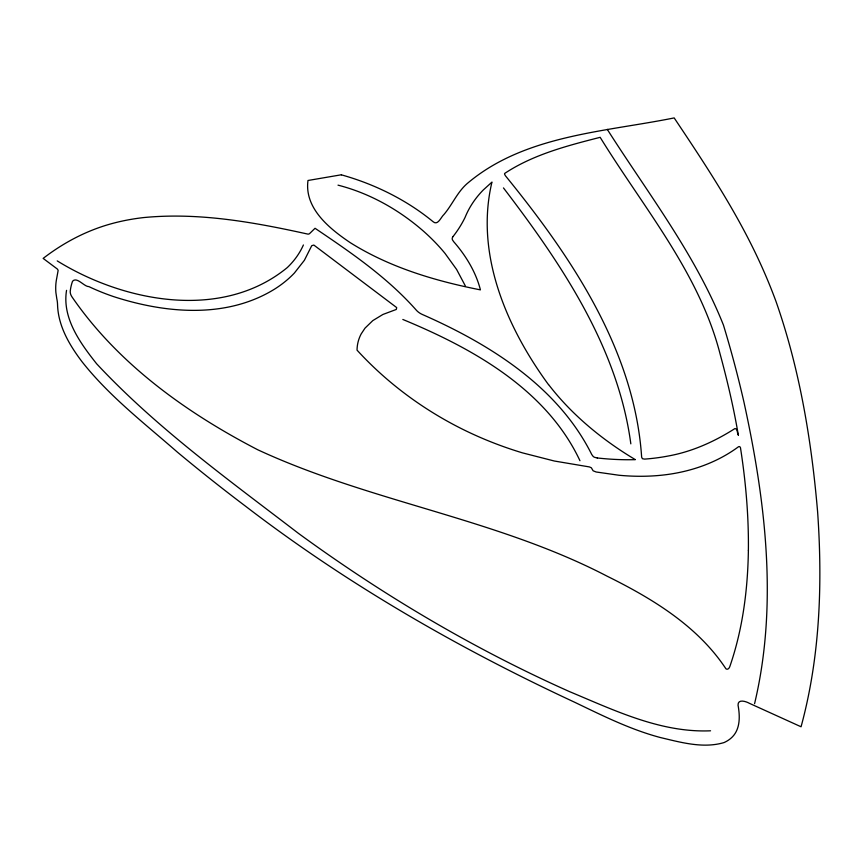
<?xml version="1.0" encoding="UTF-8"?>
<svg xmlns="http://www.w3.org/2000/svg" width="863" height="863" viewBox="0 0 863 863"><rect width="100%" height="100%" fill="white"/><g stroke="black" fill="none" stroke-linecap="round" stroke-linejoin="round"><path stroke-width="1.29" d="M66.548 290.346C61.963 318.145 80.313 343.183 96.624 363.765C156.635 428.07 228.803 479.968 298.382 533.323C383.118 595.19 473.819 648.987 569.709 691.695C614.445 710.346 660.875 732.957 710.551 730.799M754.575 703.679C778.232 604.424 765.459 500.594 743.96 402.158A2012.872 1299.225 19 0 0 723.453 325.114C695.265 254.326 647.897 193.247 607.261 129.353M452.967 236.57L452.255 238.026A6.289 4.056 19 0 0 452.503 239.914L453.625 241.618A159.72 103.096 19 0 1 480.421 289.871C435.049 280.939 389.72 267.422 350.281 242.676C329.623 228.771 304.208 208.404 307.983 180.486L341.435 174.768M597.261 457.994L594.542 457.293A4.229 2.729 19 0 1 593.161 456.419L591.748 454.521C557.983 386.753 489.86 344.251 422.687 314.628A13.377 8.63 19 0 1 416.279 310.13C387.358 277.411 351.014 252.535 315.038 228.285L309.537 233.646A4.444 2.869 19 0 1 308.08 234.153C254.337 222.266 198.868 212.179 143.549 217.584A213.107 137.551 19 0 0 112.039 223.56C86.99 230.302 63.646 242.579 43.15 258.404L57.303 269.008A6.354 4.099 19 0 1 58.134 270.475L56.764 278.015A110.96 71.618 19 0 0 55.901 292.6L56.796 298.695A61.996 40.011 19 0 1 57.541 304.563C58.101 325.955 69.482 345.189 82.082 361.791C109.277 396.268 144.401 423.302 177.271 452.039A1441.361 930.336 19 0 0 245.577 506.236C347.282 584.251 458.792 648.35 574.855 702.342C602.665 715.686 630.432 729.591 660.389 737.541C680.907 742.385 703.172 748.76 724.014 742.579A44.466 28.706 19 0 0 730.929 738.253C740.465 730.163 740.109 716.441 738.048 705.211C737.714 698.652 746.096 701.425 749.429 703.334L801.058 726.775C820.077 656.937 822.644 583.69 817.606 511.813C811.533 440.669 799.753 369.375 776.128 301.802A830.767 536.225 19 0 0 758.275 259.008C735.049 209.278 704.618 163.431 674.176 117.918C605.017 131.899 525.384 135.038 468.458 182.492C457.649 191.155 452.687 204.24 443.916 214.542C440.896 217.142 437.886 226.106 432.924 221.575A171.036 110.399 19 0 0 341.424 174.855M338.016 185.146C369.612 193.215 398.738 209.633 423.258 230.982A182.46 117.767 19 0 1 445.071 253.463L456.624 269.472L465.34 285.912M402.827 319.461C472.697 348.35 546.462 389.429 579.958 460.713M57.238 260.896C123.862 302.115 221.985 321.133 287.271 267.584A157.346 101.554 19 0 0 303.398 244.973M503.463 187.918C561.241 263.539 617.94 347.411 630.831 443.852M548.469 384.596C506.624 327.433 474.769 253.841 491.964 182.082L483.237 190.022A189.838 122.535 19 0 0 465.103 217.336A242.632 156.613 19 0 1 452.999 236.591M548.577 384.564A260.68 168.263 19 0 0 635.341 459.645A208.986 134.898 19 0 1 597.261 457.962M748.383 550.27C747.79 589.591 742.741 629.181 729.85 666.473C729.386 668.048 727.736 670.141 725.966 668.847C697.66 625.977 652.309 598.544 607.099 576.182C496.505 518.587 370.421 502.029 257.746 449.763C186.322 412.741 118.048 363.938 71.985 296.894A15.394 9.935 19 0 1 70.248 291.09A106.537 68.76 19 0 1 72.535 281.262C76.872 276.311 84.132 286.775 88.857 286.602A150.939 97.422 19 0 0 113.668 296.624C165.502 313.409 226.246 318.965 274.542 289.148A188.404 121.607 19 0 0 294.402 273.01L304.38 260.302L311.726 245.707L313.841 245.06L396.71 307.606L396.3 309.45L382.913 314.466L372.784 320.615L365.017 328.134L361.23 333.841A83.182 53.689 19 0 0 357.045 350.151C386.635 382.503 422.374 409.051 461.543 428.706A249.245 160.874 19 0 0 522.482 452.87L554.326 461.015L589.418 466.926L591.349 467.789L593.129 470.799L596.117 471.985L618.922 475.243A171.931 110.971 19 0 0 658.728 475.481C687.185 472.989 715.416 463.852 738.501 446.754C739.634 446.042 740.583 447.304 740.573 448.372C745.783 482.061 748.771 516.15 748.383 550.27M738.318 435.071C737.099 433.949 737.876 428.598 734.985 428.533C714.618 441.532 692.115 451.716 668.167 456.02A188.533 121.683 19 0 1 644.629 459.105L642.417 458.717L641.64 457.12C634.51 350.098 571.155 256.559 505.427 175.761L504.618 174.283A3.441 2.222 19 0 1 504.672 173.431C533.151 154.553 567.293 145.707 600.163 137.325C643.205 207.314 699.267 272.913 720.076 353.949C727.347 380.702 733.679 407.735 738.318 435.071"/></g></svg>
